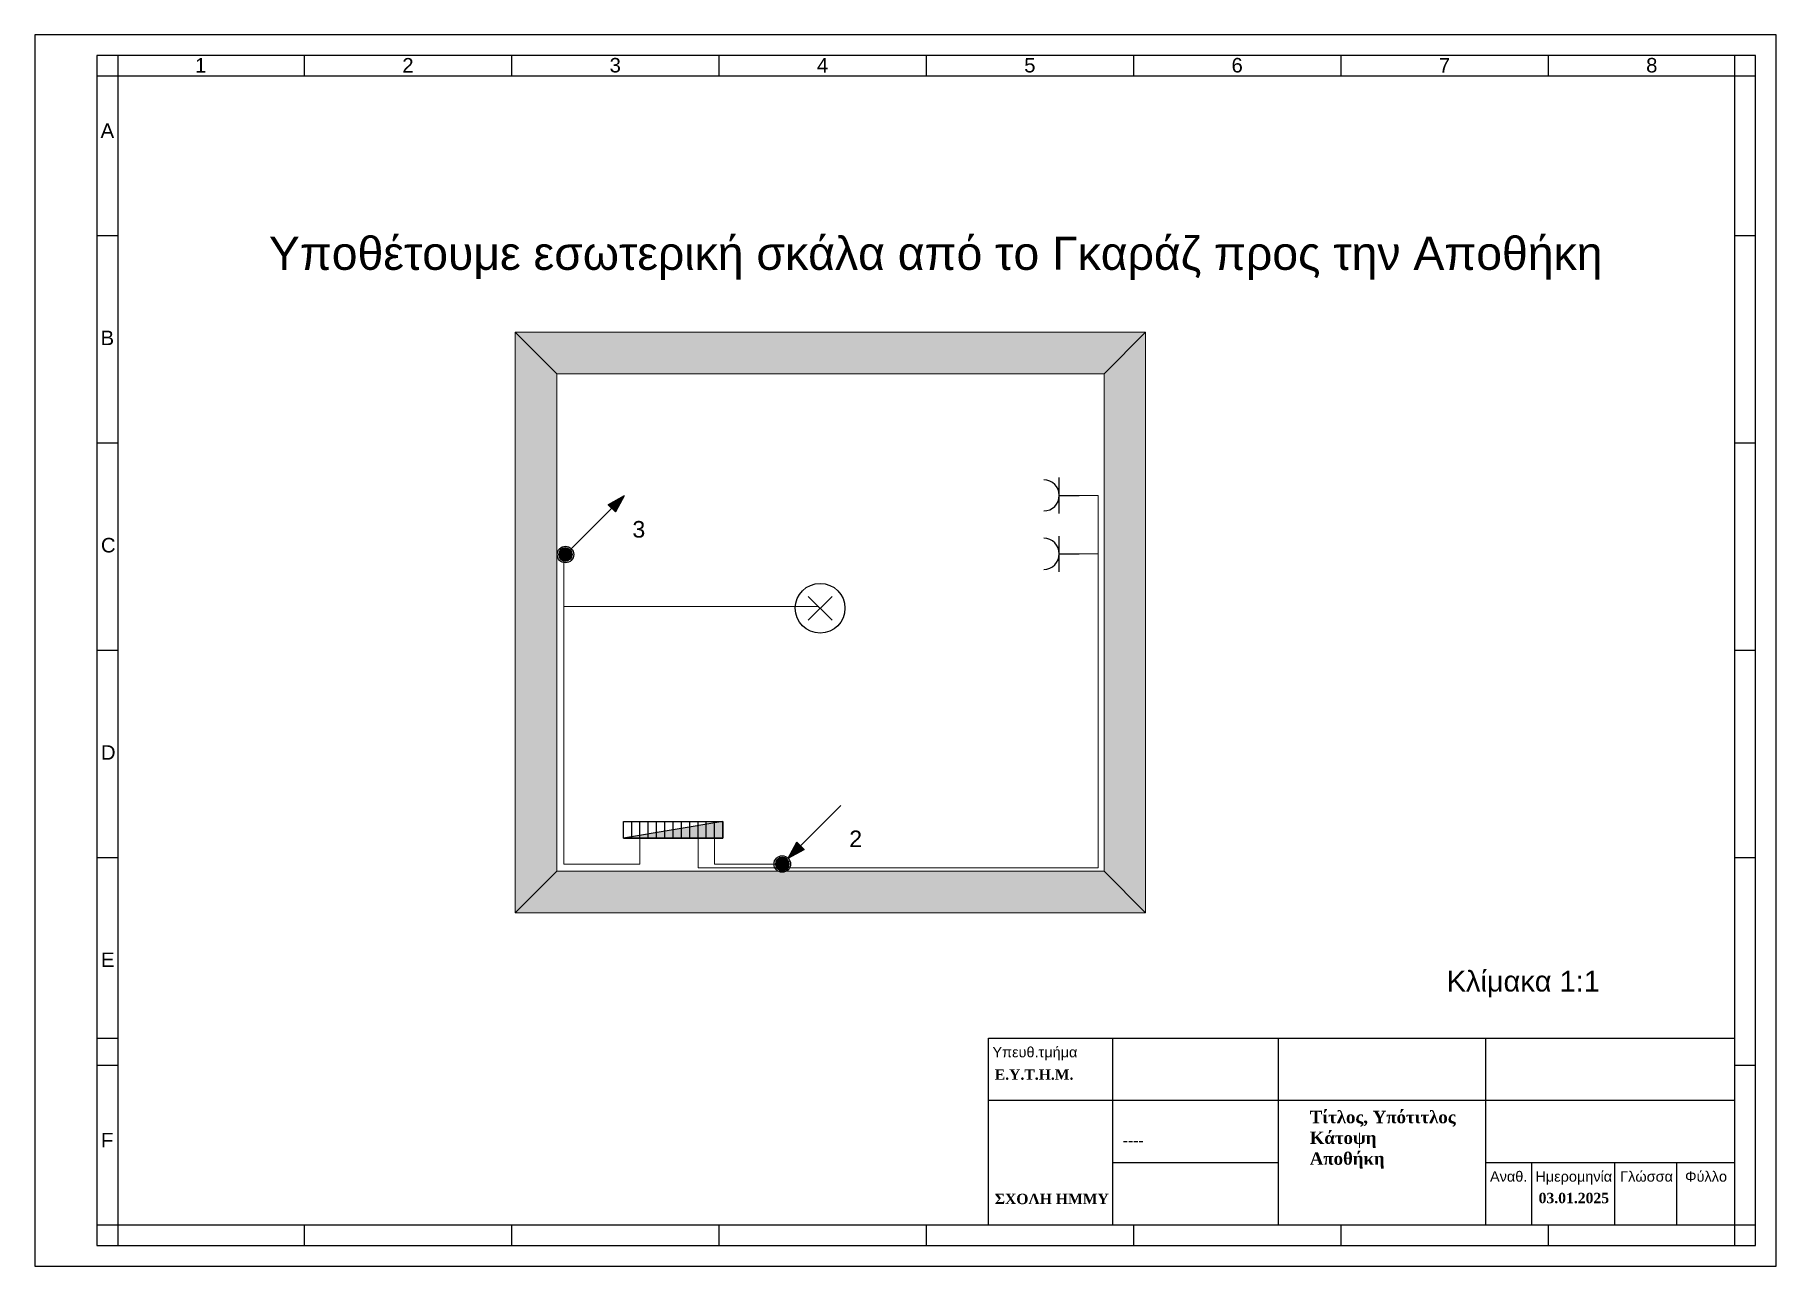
# Paper-space layout 'Κάτοψη-Αποθήκη' of a CAD drawing. Header units: millimetres. Extents: x 0 to 420, y -1 to 296.
import ezdxf
from ezdxf.enums import TextEntityAlignment as Align

# ---------------------------------------------------------------- set-up
doc = ezdxf.new("R2010")
doc.units = ezdxf.units.MM
for name, color, linetype in [('__TS__CableLine', 7, 'Continuous'), ('__TS__eSymbol', 7, 'Continuous'), ('__TS__Text', 7, 'Continuous'), ('__TS__Wall', 7, 'Continuous')]:
    doc.layers.add(name, color=color, linetype=linetype)
doc.layers.add('NoPrint', color=7, linetype='Continuous', plot=False)
doc.styles.add('BlockTitle', font='timesbd.ttf', dxfattribs={"height": 2.5})
doc.styles.get("Standard").update_dxf_attribs({"font": 'arial.ttf'})

psp = doc.layouts.new('Κάτοψη-Αποθήκη')

# ---------------------------------------------------------------- hatches: boundary and pattern name
at = {"layer": '__TS__eSymbol', "linetype": 'Continuous', "transparency": 33554687}
for points in [[(142.58, 184.96), (140.48, 181.1), (138.72, 182.83)], [(182.12, 97.57), (185.98, 99.65), (184.26, 101.42)]]:
    psp.add_hatch(color=7, dxfattribs=at).paths.add_polyline_path(points)
h = psp.add_hatch(color=7, dxfattribs=at)
edge = h.paths.add_edge_path()
edge.add_arc((128.43, 170.81), 1.59, 0, 180)
edge.add_arc((128.43, 170.81), 1.59, 180, 360)
at = {"layer": '__TS__eSymbol', "transparency": 33554687}
psp.add_hatch(color=7, dxfattribs=at).paths.add_polyline_path([(142.41, 102.41), (166.41, 102.41), (166.41, 106.41)])
at = {"layer": '__TS__eSymbol', "linetype": 'Continuous', "transparency": 33554687}
h = psp.add_hatch(color=7, dxfattribs=at)
edge = h.paths.add_edge_path()
edge.add_arc((180.73, 96.15), 1.59, 0, 180)
edge.add_arc((180.73, 96.15), 1.59, 180, 360)
at = {"layer": '__TS__Wall', "lineweight": 0, "true_color": 0xd3d3d3, "transparency": 33554687}
for points in [[(126.34, 94.41), (116.34, 84.41), (116.34, 224.41), (126.34, 214.41)], [(126.34, 214.41), (116.34, 224.41), (268.34, 224.41), (258.34, 214.41)], [(258.34, 214.41), (268.34, 224.41), (268.34, 84.41), (258.34, 94.41)], [(258.34, 94.41), (268.34, 84.41), (116.34, 84.41), (126.34, 94.41)]]:
    psp.add_hatch(color=254, dxfattribs=at).paths.add_polyline_path(points)

# ---------------------------------------------------------------- linework, layer by layer
for p, q in [((415.45, 291.16), (15.45, 291.16)), ((15.45, 291.16), (15.45, 4.16)), ((20.45, 291.16), (20.45, 4.16)), ((65.45, 291.16), (65.45, 286.16)), ((115.45, 291.16), (115.45, 286.16)), ((165.45, 291.16), (165.45, 286.16)), ((215.45, 291.16), (215.45, 286.16)), ((265.45, 291.16), (265.45, 286.16)), ((315.45, 291.16), (315.45, 286.16)), ((365.45, 291.16), (365.45, 286.16)), ((410.45, 4.16), (410.45, 291.16)), ((415.45, 4.16), (415.45, 291.16)), ((415.45, 286.16), (15.45, 286.16)), ((20.45, 247.66), (15.45, 247.66)), ((415.45, 247.66), (410.45, 247.66)), ((20.45, 197.66), (15.45, 197.66)), ((415.45, 197.66), (410.45, 197.66)), ((20.45, 147.66), (15.45, 147.66)), ((415.45, 147.66), (410.45, 147.66)), ((20.45, 97.66), (15.45, 97.66)), ((415.45, 97.66), (410.45, 97.66)), ((15.45, 54.16), (20.45, 54.16)), ((230.45, 54.16), (410.45, 54.16)), ((230.45, 9.16), (230.45, 54.16)), ((260.45, 9.16), (260.45, 54.16)), ((300.45, 9.16), (300.45, 54.16)), ((350.45, 9.16), (350.45, 54.16)), ((15.45, 47.66), (20.45, 47.66)), ((410.45, 47.66), (415.45, 47.66)), ((230.45, 39.16), (410.45, 39.16)), ((260.45, 24.16), (300.45, 24.16)), ((350.45, 24.16), (410.45, 24.16)), ((361.45, 24.16), (361.45, 9.16)), ((381.45, 24.16), (381.45, 9.16)), ((396.45, 24.16), (396.45, 9.16)), ((15.45, 9.16), (415.45, 9.16)), ((65.45, 9.16), (65.45, 4.16)), ((115.45, 9.16), (115.45, 4.16)), ((165.45, 9.16), (165.45, 4.16)), ((215.45, 9.16), (215.45, 4.16)), ((265.45, 9.16), (265.45, 4.16)), ((315.45, 9.16), (315.45, 4.16)), ((365.45, 9.16), (365.45, 4.16)), ((15.45, 4.16), (415.45, 4.16))]:
    psp.add_line(p, q)
for p in [(350.45, 39.16), (350.45, 39.16), (350.45, 24.16), (350.45, 24.16)]:
    psp.add_point(p)
at = {"layer": '__TS__CableLine', "color": 7, "linetype": 'Continuous', "lineweight": 0, "transparency": 33554687}
for points in [[(160.41, 102.41), (160.41, 95.27), (256.96, 95.27), (256.96, 185.05), (252.34, 185.08)], [(128.01, 158.25), (128.01, 170.92)], [(252.34, 170.97), (256.96, 170.97)], [(146.41, 102.41), (146.41, 96.11), (128.01, 96.11), (128.01, 158.25), (189.54, 158.25)], [(164.41, 102.41), (164.41, 96.15), (180.28, 96.15)]]:
    psp.add_lwpolyline(points, dxfattribs=at)
at = {"layer": '__TS__eSymbol', "color": 7, "linetype": 'Continuous'}
for p, q in [((247.55, 180.73, -120), (247.55, 189.37, -120)), ((129.84, 172.22, -120), (142.58, 184.96, -120)), ((247.55, 166.63, -120), (247.55, 175.26, -120)), ((182.14, 97.55, -120), (194.88, 110.29, -120))]:
    psp.add_line(p, q, dxfattribs=at)
at = {"layer": '__TS__eSymbol', "color": 7}
for p, q in [((247.55, 185.08, -120), (252.34, 185.08, -120)), ((247.55, 170.97, -120), (252.34, 170.97, -120)), ((144.41, 102.41, -120), (144.41, 106.41, -120)), ((146.41, 102.41, -120), (146.41, 106.41, -120)), ((148.41, 102.41, -120), (148.41, 106.41, -120)), ((150.41, 102.41, -120), (150.41, 106.41, -120)), ((152.41, 102.41, -120), (152.41, 106.41, -120)), ((154.41, 102.41, -120), (154.41, 106.41, -120)), ((156.41, 102.41, -120), (156.41, 106.41, -120)), ((158.41, 102.41, -120), (158.41, 106.41, -120)), ((160.41, 102.41, -120), (160.41, 106.41, -120)), ((162.41, 102.41, -120), (162.41, 106.41, -120)), ((164.41, 102.41, -120), (164.41, 106.41, -120))]:
    psp.add_line(p, q, dxfattribs=at)
at = {"layer": '__TS__eSymbol', "color": 7, "lineweight": -3}
for p, q in [((186.98, 154.96, -120), (192.74, 160.72, -120)), ((186.98, 160.72, -120), (192.74, 154.96, -120))]:
    psp.add_line(p, q, dxfattribs=at)
at = {"layer": '__TS__eSymbol', "color": 7, "linetype": 'Continuous', "elevation": -120}
for points in [[(142.58, 184.96), (138.72, 182.83), (140.48, 181.1), (142.58, 184.96)], [(182.12, 97.57), (184.26, 101.42), (185.98, 99.65), (182.12, 97.57)]]:
    psp.add_lwpolyline(points, dxfattribs=at)
for points in [[(142.58, 184.96), (140.48, 181.1), (138.72, 182.83)], [(182.12, 97.57), (185.98, 99.65), (184.26, 101.42)]]:
    psp.add_lwpolyline(points, close=True, dxfattribs=at)
for points in [[(130.02, 170.81, 1), (126.85, 170.81, 1)], [(182.32, 96.15, 1), (179.15, 96.15, 1)]]:
    psp.add_lwpolyline(points, format="xyb", close=True, dxfattribs=at)
at = {"layer": '__TS__eSymbol', "color": 7, "elevation": -120}
for points in [[(142.41, 102.41), (166.41, 102.41), (166.41, 106.41), (166.41, 106.41)], [(142.41, 102.41), (142.41, 106.41), (166.41, 106.41), (166.41, 102.41)]]:
    psp.add_lwpolyline(points, close=True, dxfattribs=at)
at = {"layer": '__TS__eSymbol', "color": 7, "linetype": 'Continuous'}
for centre, radius in [((128.43, 170.81, -120), 1.99), ((128.43, 170.81, -120), 1.59), ((180.73, 96.15, -120), 1.99), ((180.73, 96.15, -120), 1.59)]:
    psp.add_circle(centre, radius, dxfattribs=at)
at = {"layer": '__TS__eSymbol', "color": 7, "lineweight": -3}
psp.add_circle((189.86, 157.84, -120), 6, dxfattribs=at)
at = {"layer": '__TS__eSymbol', "color": 7}
for centre in [(243.8, 185.08, -120), (243.8, 170.97, -120)]:
    psp.add_arc(centre, 3.75, 270, 90, dxfattribs=at)
at = {"layer": '__TS__Wall', "color": 7, "lineweight": 0, "transparency": 33554687}
for p, q in [((116.34, 84.41), (116.34, 224.41)), ((116.34, 224.41), (268.34, 224.41)), ((268.34, 224.41), (268.34, 84.41)), ((126.34, 214.41), (126.34, 94.41)), ((258.34, 214.41), (126.34, 214.41)), ((258.34, 94.41), (258.34, 214.41)), ((126.34, 94.41), (258.34, 94.41)), ((268.34, 84.41), (116.34, 84.41))]:
    psp.add_line(p, q, dxfattribs=at)
at = {"layer": '__TS__Wall', "color": 254, "lineweight": 0, "true_color": 0xd3d3d3, "transparency": 33554687}
for points in [[(126.34, 94.41), (116.34, 84.41), (116.34, 224.41), (126.34, 214.41)], [(126.34, 214.41), (116.34, 224.41), (268.34, 224.41), (258.34, 214.41)], [(258.34, 214.41), (268.34, 224.41), (268.34, 84.41), (258.34, 94.41)], [(258.34, 94.41), (268.34, 84.41), (116.34, 84.41), (126.34, 94.41)]]:
    psp.add_lwpolyline(points, close=True, dxfattribs=at)
at = {"layer": 'NoPrint'}
psp.add_lwpolyline([(0.45, -0.84), (420.45, -0.84), (420.45, 296.16), (0.45, 296.16)], close=True, dxfattribs=at)

# ---------------------------------------------------------------- texts
for s, width, heights, insert, char_height, attachment_point in [('1', 50, [5.65], (40.45, 288.81), 3.5, 5), ('2', 50, [5.65], (90.45, 288.81), 3.5, 5), ('3', 50, [5.65], (140.45, 288.81), 3.5, 5), ('4', 50, [5.65], (190.45, 288.81), 3.5, 5), ('5', 50, [5.65], (240.45, 288.81), 3.5, 5), ('6', 50, [5.65], (290.45, 288.81), 3.5, 5), ('7', 50, [5.65], (340.45, 288.81), 3.5, 5), ('8', 50, [5.65], (390.45, 288.81), 3.5, 5), ('A', 5, [0], (17.95, 274.81), 3.5, 2), ('B', 5, [0], (17.95, 224.81), 3.5, 2), ('C', 6.25, [0], (16.4, 174.81), 3.5, 1), ('D', 6.25, [0], (16.4, 124.81), 3.5, 1), ('E', 6.25, [0], (16.4, 74.81), 3.5, 1), ('Υπευθ.τμήμα', 29.0295, [0], (231.43, 52.04), 2.5, 1), ('F', 6.25, [0], (16.4, 31.31), 3.5, 1), ('Αναθ.  Ημερομηνία  Γλώσσα   Φύλλο', 59.0295, [0], (351.43, 22.04), 2.5, 1)]:
    psp.add_mtext_dynamic_manual_height_columns(s, width=width, gutter_width=12.5, heights=heights, dxfattribs=dict(insert=insert, char_height=char_height, attachment_point=attachment_point))
at = {"color": 240, "true_color": 0xed1f24, "insert": (340.98, 70.4), "char_height": 5, "attachment_point": 1}
psp.add_mtext_dynamic_manual_height_columns('{\\fArial|b0|i0|c161|p34;\\C256;Κλίμακα 1:1}', width=61.1938, gutter_width=12.5, heights=[2.82], dxfattribs=at)
at = {"attachment_point": 1, "style": 'BlockTitle'}
for s, insert, char_height, width in [('E.Y.T.H.M.', (231.98, 46.63), 2.5, 23.7015), ('{\\fTimes New Roman|b1|i0|c161|p18;Τίτλος, Υπότιτλος\\PΚάτοψη\\PΑποθήκη}', (307.96, 36.63), 3, 42.5051), ('ΣΧΟΛΗ ΗΜΜΥ', (231.98, 16.63), 2.5, 28.4706)]:
    psp.add_mtext(s, dxfattribs=dict(at, insert=insert, char_height=char_height, width=width))
at = {"char_height": 2.5, "attachment_point": 1, "style": 'BlockTitle'}
for s, insert in [('----', (262.87, 30.8)), ('03.01.2025', (363.16, 16.85))]:
    psp.add_mtext(s, dxfattribs=dict(at, insert=insert))
at = {"layer": '__TS__eSymbol', "color": 7, "transparency": 33554687}
for s, p in [('3', (144.58, 176.89)), ('2', (196.88, 102.23))]:
    psp.add_text(s, height=4, dxfattribs=at).set_placement(p, align=Align.MIDDLE_LEFT)
at = {"layer": '__TS__Text', "color": 7, "transparency": 33554687}
psp.add_text('Υποθέτουμε εσωτερική σκάλα από το Γκαράζ προς την Αποθήκη', height=8, dxfattribs=at).set_placement((56.91, 239.47))

doc.saveas('drawing.dxf')
